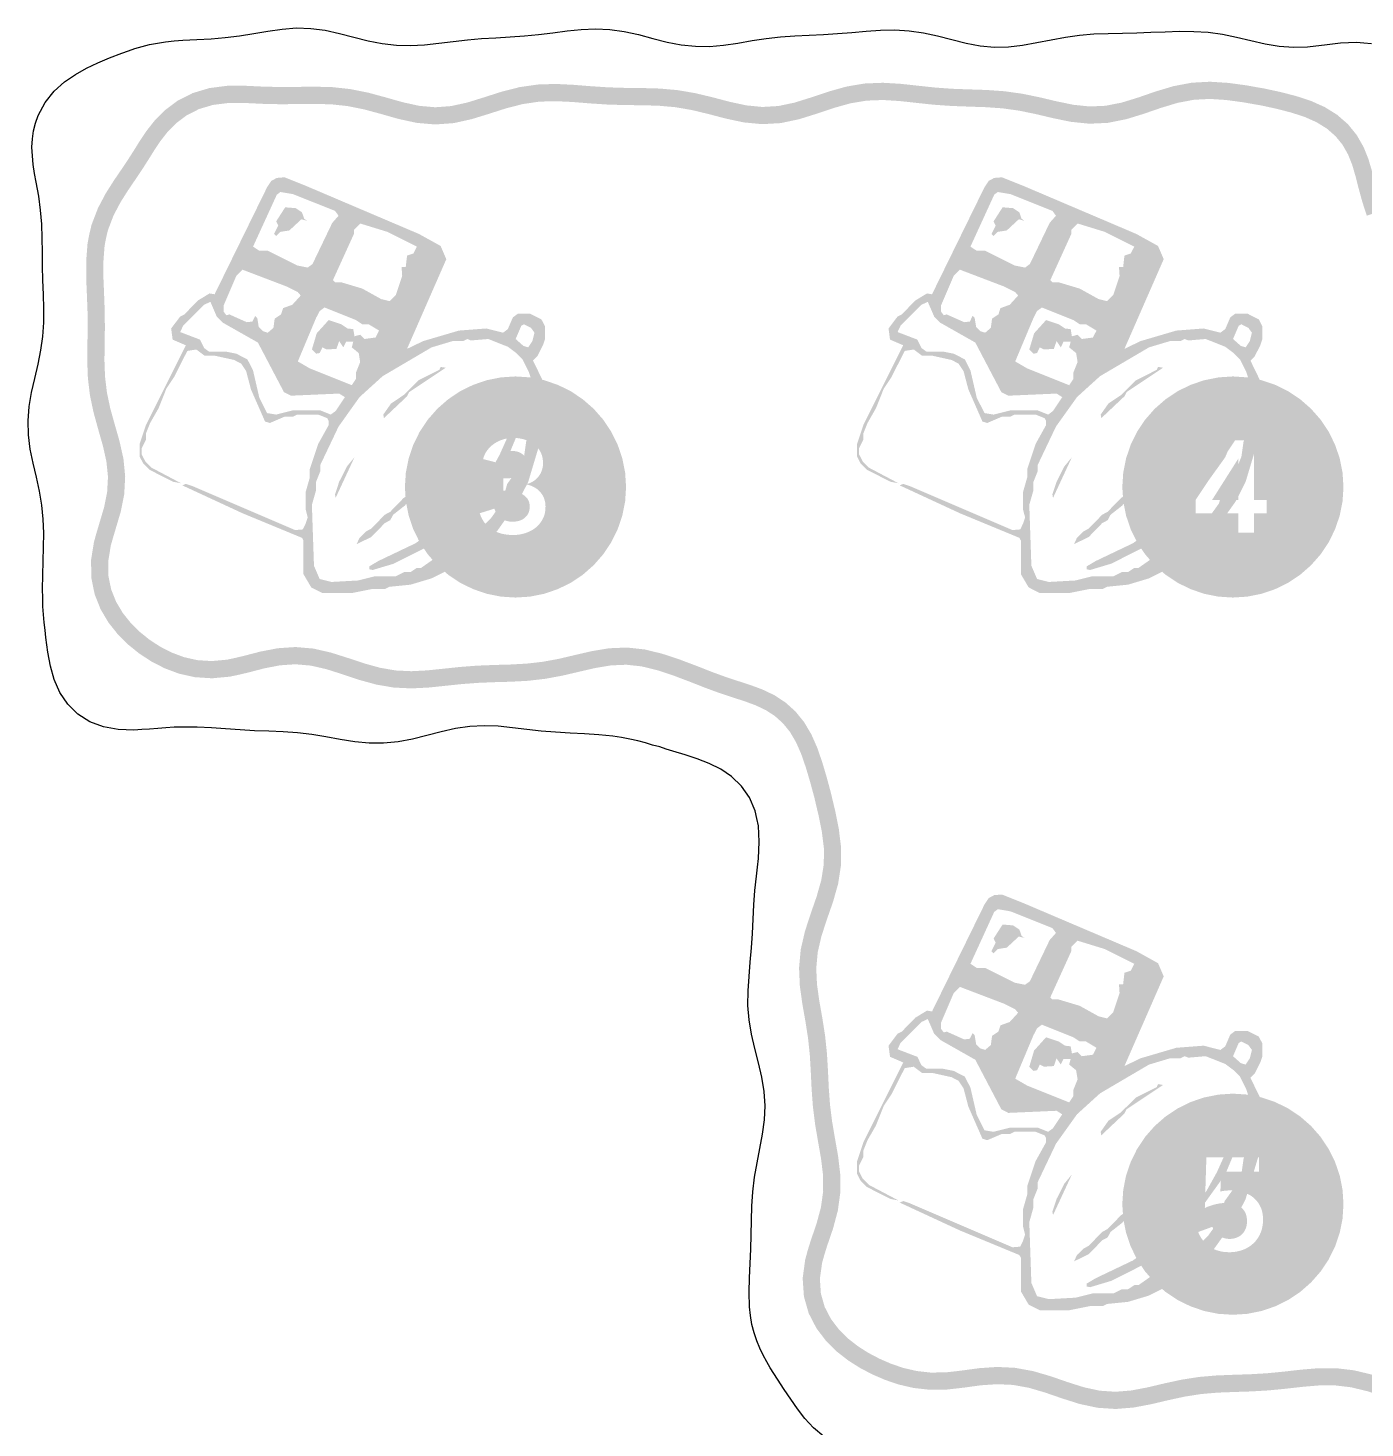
# Model space of a CAD drawing. Header units: millimetres. Extents: x 6 to 441, y 6 to 299.
# Drawn here: x 329.96 to 373.48, y 170.46 to 216.04 of the extents above; entities that cross this region are included whole.
import ezdxf

# ---------------------------------------------------------------- set-up
doc = ezdxf.new("R2010")
doc.units = ezdxf.units.MM
doc.layers.add('CUT', color=1, linetype='Continuous')
doc.layers.add('RASTER', color=7, linetype='Continuous')

msp = doc.modelspace()

# ---------------------------------------------------------------- hatches: boundary and pattern name
at = {"layer": 'RASTER'}
msp.add_hatch(color=7, dxfattribs=at).paths.add_polyline_path([(373.791, 198.644), (373.974, 198.105), (374.155, 197.576), (374.291, 197.063), (374.359, 196.562), (374.354, 196.06), (374.286, 195.547), (374.18, 195.019), (374.128, 194.734), (374.077, 194.434), (374.043, 193.87), (374.085, 193.33), (374.194, 192.827), (374.354, 192.366), (374.551, 191.94), (374.782, 191.542), (375.05, 191.165), (375.361, 190.809), (375.727, 190.481), (376.154, 190.194), (376.645, 189.973), (377.192, 189.843), (377.779, 189.825), (378.374, 189.918), (378.69, 190.008), (378.98, 190.099), (379.509, 190.274), (380.019, 190.399), (380.519, 190.453), (381.02, 190.431), (381.533, 190.346), (382.063, 190.223), (382.608, 190.096), (383.163, 189.994), (383.719, 189.93), (384.27, 189.9), (384.811, 189.885), (385.343, 189.864), (385.873, 189.824), (386.408, 189.767), (386.954, 189.71), (387.514, 189.682), (388.084, 189.71), (388.653, 189.806), (389.213, 189.96), (389.757, 190.142), (390.283, 190.309), (390.791, 190.425), (391.289, 190.468), (391.789, 190.435), (392.303, 190.335), (392.832, 190.199), (393.111, 190.116), (393.391, 190.037), (393.904, 189.878), (394.372, 189.73), (394.797, 189.585), (395.177, 189.429), (395.513, 189.25), (395.804, 189.041), (396.054, 188.798), (396.264, 188.52), (396.442, 188.207), (396.597, 187.859), (396.745, 187.475), (396.901, 187.054), (397.079, 186.593), (397.277, 186.088), (397.374, 185.814), (397.472, 185.54), (397.628, 185.017), (397.729, 184.51), (397.756, 184.014), (397.706, 183.514), (397.59, 183), (397.438, 182.468), (397.287, 181.92), (397.169, 181.361), (397.102, 180.799), (397.081, 180.242), (397.087, 179.696), (397.095, 179.161), (397.09, 178.63), (397.07, 178.096), (397.047, 177.553), (397.046, 176.998), (397.088, 176.446), (397.125, 176.15), (397.175, 175.866), (397.262, 175.331), (397.318, 174.824), (397.314, 174.349), (397.233, 173.911), (397.07, 173.521), (396.83, 173.187), (396.522, 172.918), (396.162, 172.717), (395.764, 172.581), (395.34, 172.5), (394.895, 172.455), (394.43, 172.425), (393.943, 172.392), (393.428, 172.351), (393.159, 172.335), (392.885, 172.314), (392.342, 172.289), (391.799, 172.276), (391.253, 172.279), (390.698, 172.287), (390.132, 172.274), (389.557, 172.217), (388.984, 172.107), (388.421, 171.957), (387.875, 171.801), (387.346, 171.677), (386.833, 171.618), (386.325, 171.64), (385.808, 171.74), (385.274, 171.899), (384.72, 172.079), (384.151, 172.237), (383.571, 172.34), (382.991, 172.376), (382.421, 172.359), (381.864, 172.317), (381.318, 172.276), (380.775, 172.252), (380.228, 172.244), (379.671, 172.235), (379.104, 172.202), (378.532, 172.126), (377.964, 172.005), (377.409, 171.86), (376.871, 171.727), (376.35, 171.642), (375.841, 171.63), (375.329, 171.698), (374.804, 171.838), (374.26, 172.019), (373.697, 172.2), (373.12, 172.338), (372.536, 172.407), (371.957, 172.406), (371.39, 172.359), (370.838, 172.296), (370.294, 172.243), (369.752, 172.211), (369.204, 172.193), (368.646, 172.171), (368.079, 172.123), (367.51, 172.034), (366.949, 171.913), (366.401, 171.783), (365.871, 171.682), (365.356, 171.64), (364.846, 171.674), (364.328, 171.786), (363.793, 171.956), (363.24, 172.147), (362.668, 172.314), (362.084, 172.42), (361.499, 172.448), (360.922, 172.408), (360.367, 172.333), (360.092, 172.3), (359.835, 172.271), (359.335, 172.265), (358.877, 172.317), (358.451, 172.416), (358.053, 172.551), (357.678, 172.714), (357.321, 172.901), (356.98, 173.117), (356.656, 173.369), (356.357, 173.664), (356.096, 174.007), (355.892, 174.399), (355.766, 174.837), (355.734, 175.315), (355.806, 175.836), (355.881, 176.104), (355.967, 176.381), (356.161, 176.948), (356.318, 177.535), (356.4, 178.132), (356.396, 178.729), (356.327, 179.312), (356.227, 179.88), (356.133, 180.433), (356.064, 180.98), (356.024, 181.53), (355.998, 182.088), (355.964, 182.657), (355.904, 183.23), (355.815, 183.801), (355.716, 184.359), (355.64, 184.901), (355.616, 185.429), (355.664, 185.951), (355.787, 186.481), (355.966, 187.028), (356.163, 187.593), (356.328, 188.178), (356.42, 188.776), (356.423, 189.376), (356.35, 189.964), (356.236, 190.54), (356.165, 190.832), (356.097, 191.124), (355.954, 191.654), (355.808, 192.146), (355.648, 192.608), (355.458, 193.04), (355.224, 193.437), (354.941, 193.787), (354.612, 194.083), (354.25, 194.32), (353.866, 194.503), (353.474, 194.649), (353.075, 194.778), (352.662, 194.914), (352.217, 195.077), (351.717, 195.274), (351.441, 195.377), (351.153, 195.487), (350.598, 195.669), (350.031, 195.808), (349.453, 195.87), (348.876, 195.846), (348.311, 195.753), (347.763, 195.626), (347.231, 195.501), (346.708, 195.405), (346.187, 195.346), (345.66, 195.317), (345.123, 195.302), (344.578, 195.28), (344.03, 195.238), (343.487, 195.181), (342.956, 195.126), (342.438, 195.099), (341.93, 195.123), (341.422, 195.21), (340.904, 195.353), (340.37, 195.531), (339.818, 195.706), (339.249, 195.836), (338.669, 195.886), (338.092, 195.847), (337.527, 195.739), (336.984, 195.598), (336.709, 195.533), (336.449, 195.476), (335.94, 195.429), (335.472, 195.459), (335.035, 195.557), (334.631, 195.708), (334.257, 195.901), (333.911, 196.127), (333.592, 196.384), (333.301, 196.673), (333.043, 196.998), (332.826, 197.361), (332.666, 197.764), (332.577, 198.204), (332.572, 198.68), (332.656, 199.197), (332.732, 199.461), (332.815, 199.741), (332.978, 200.29), (333.092, 200.861), (333.123, 201.441), (333.066, 202.018), (332.94, 202.581), (332.785, 203.126), (332.638, 203.655), (332.529, 204.173), (332.467, 204.687), (332.448, 205.207), (332.454, 205.738), (332.462, 206.28), (332.457, 206.826), (332.437, 207.369), (332.415, 207.902), (332.413, 208.424), (332.452, 208.943), (332.501, 209.203), (332.561, 209.458), (332.748, 209.946), (332.976, 210.376), (333.218, 210.758), (333.453, 211.103), (333.67, 211.426), (333.869, 211.737), (334.061, 212.045), (334.265, 212.352), (334.501, 212.655), (334.785, 212.942), (335.126, 213.197), (335.524, 213.4), (335.979, 213.536), (336.488, 213.599), (336.759, 213.601), (337.038, 213.598), (337.601, 213.571), (338.169, 213.558), (338.734, 213.563), (339.289, 213.569), (339.833, 213.555), (340.37, 213.497), (340.908, 213.388), (341.458, 213.239), (342.025, 213.078), (342.612, 212.951), (343.212, 212.899), (343.816, 212.943), (344.407, 213.074), (344.98, 213.251), (345.533, 213.428), (346.071, 213.565), (346.601, 213.642), (347.134, 213.658), (347.679, 213.631), (348.238, 213.586), (348.805, 213.549), (349.373, 213.531), (349.934, 213.525), (350.483, 213.51), (351.024, 213.462), (351.564, 213.37), (352.112, 213.238), (352.676, 213.09), (353.259, 212.966), (353.857, 212.909), (354.46, 212.944), (355.054, 213.069), (355.63, 213.249), (356.186, 213.436), (356.725, 213.587), (357.253, 213.675), (357.782, 213.696), (358.321, 213.663), (358.875, 213.602), (359.441, 213.542), (360.011, 213.502), (360.577, 213.481), (361.133, 213.462), (361.678, 213.424), (362.22, 213.349), (362.768, 213.236), (363.328, 213.103), (363.907, 212.985), (364.501, 212.924), (365.104, 212.951), (365.699, 213.069), (366.278, 213.247), (366.837, 213.44), (367.378, 213.603), (367.906, 213.703), (368.431, 213.731), (368.965, 213.695), (369.515, 213.621), (369.795, 213.571), (370.077, 213.523), (370.599, 213.41), (371.079, 213.286), (371.514, 213.144), (371.901, 212.972), (372.236, 212.765), (372.517, 212.519), (372.746, 212.238), (372.924, 211.924), (373.061, 211.582), (373.169, 211.212), (373.27, 210.815), (373.387, 210.386), (373.535, 209.931), (374.068, 210.104), (373.924, 210.547), (373.812, 210.957), (373.71, 211.36), (373.59, 211.766), (373.429, 212.168), (373.208, 212.555), (372.92, 212.909), (372.568, 213.216), (372.162, 213.468), (371.715, 213.667), (371.236, 213.824), (370.728, 213.955), (370.187, 214.072), (369.891, 214.123), (369.597, 214.176), (369.021, 214.253), (368.434, 214.291), (367.838, 214.259), (367.245, 214.147), (366.665, 213.974), (366.104, 213.78), (365.562, 213.612), (365.036, 213.508), (364.518, 213.485), (363.992, 213.539), (363.449, 213.65), (362.889, 213.783), (362.316, 213.901), (361.737, 213.981), (361.162, 214.022), (360.597, 214.041), (360.041, 214.061), (359.491, 214.101), (358.936, 214.16), (358.369, 214.222), (357.788, 214.257), (357.195, 214.233), (356.603, 214.134), (356.021, 213.971), (355.457, 213.782), (354.912, 213.611), (354.385, 213.5), (353.867, 213.469), (353.345, 213.52), (352.806, 213.635), (352.249, 213.782), (351.677, 213.919), (351.096, 214.018), (350.516, 214.069), (349.945, 214.085), (349.385, 214.091), (348.832, 214.108), (348.278, 214.145), (347.716, 214.19), (347.14, 214.219), (346.552, 214.2), (345.961, 214.115), (345.379, 213.967), (344.811, 213.785), (344.263, 213.615), (343.734, 213.498), (343.216, 213.459), (342.696, 213.505), (342.162, 213.622), (341.608, 213.779), (341.037, 213.934), (340.455, 214.051), (339.871, 214.114), (339.294, 214.13), (338.728, 214.123), (338.173, 214.119), (337.62, 214.131), (337.057, 214.158), (336.76, 214.161), (336.441, 214.158), (335.864, 214.084), (335.317, 213.92), (334.831, 213.674), (334.419, 213.366), (334.082, 213.026), (333.811, 212.681), (333.59, 212.349), (333.395, 212.036), (333.201, 211.733), (332.989, 211.417), (332.749, 211.065), (332.49, 210.656), (332.237, 210.177), (332.029, 209.634), (331.953, 209.319), (331.896, 209.007), (331.853, 208.444), (331.854, 207.889), (331.877, 207.346), (331.897, 206.812), (331.902, 206.281), (331.894, 205.746), (331.888, 205.2), (331.909, 204.643), (331.976, 204.081), (332.094, 203.522), (332.245, 202.974), (332.397, 202.442), (332.512, 201.928), (332.563, 201.428), (332.536, 200.932), (332.434, 200.426), (332.278, 199.901), (332.194, 199.617), (332.107, 199.309), (332.013, 198.724), (332.02, 198.147), (332.129, 197.606), (332.323, 197.115), (332.581, 196.68), (332.884, 196.299), (333.219, 195.966), (333.582, 195.674), (333.975, 195.417), (334.404, 195.196), (334.876, 195.019), (335.393, 194.904), (335.949, 194.868), (336.524, 194.921), (336.832, 194.986), (337.12, 195.054), (337.651, 195.192), (338.164, 195.291), (338.664, 195.325), (339.162, 195.282), (339.67, 195.166), (340.196, 194.999), (340.74, 194.817), (341.3, 194.663), (341.869, 194.566), (342.439, 194.539), (342.999, 194.567), (343.545, 194.624), (344.08, 194.68), (344.61, 194.72), (345.142, 194.742), (345.683, 194.757), (346.234, 194.787), (346.79, 194.851), (347.345, 194.953), (347.89, 195.08), (348.42, 195.203), (348.933, 195.288), (349.434, 195.31), (349.934, 195.256), (350.444, 195.131), (350.969, 194.958), (351.243, 194.853), (351.515, 194.751), (352.017, 194.553), (352.477, 194.385), (352.901, 194.245), (353.29, 194.119), (353.648, 193.987), (353.975, 193.831), (354.271, 193.639), (354.534, 193.402), (354.763, 193.118), (354.959, 192.785), (355.126, 192.404), (355.274, 191.975), (355.415, 191.502), (355.555, 190.984), (355.62, 190.703), (355.687, 190.424), (355.797, 189.874), (355.864, 189.342), (355.862, 188.821), (355.78, 188.298), (355.628, 187.762), (355.435, 187.207), (355.248, 186.632), (355.111, 186.041), (355.056, 185.443), (355.082, 184.85), (355.163, 184.271), (355.262, 183.709), (355.348, 183.158), (355.406, 182.611), (355.438, 182.059), (355.465, 181.496), (355.507, 180.925), (355.578, 180.351), (355.675, 179.784), (355.772, 179.23), (355.837, 178.693), (355.841, 178.169), (355.769, 177.646), (355.625, 177.112), (355.435, 176.557), (355.343, 176.262), (355.255, 175.937), (355.174, 175.335), (355.214, 174.742), (355.371, 174.193), (355.621, 173.709), (355.935, 173.295), (356.286, 172.948), (356.657, 172.659), (357.04, 172.416), (357.436, 172.208), (357.852, 172.028), (358.299, 171.876), (358.784, 171.764), (359.308, 171.705), (359.861, 171.711), (360.156, 171.744), (360.439, 171.777), (360.979, 171.851), (361.505, 171.887), (362.021, 171.863), (362.539, 171.769), (363.069, 171.613), (363.617, 171.424), (364.184, 171.244), (364.768, 171.119), (365.36, 171.079), (365.947, 171.127), (366.518, 171.235), (367.073, 171.366), (367.613, 171.483), (368.146, 171.566), (368.681, 171.612), (369.224, 171.633), (369.778, 171.651), (370.338, 171.684), (370.896, 171.739), (371.446, 171.801), (371.981, 171.846), (372.503, 171.847), (373.021, 171.786), (373.546, 171.66), (374.085, 171.487), (374.643, 171.301), (375.219, 171.149), (375.81, 171.07), (376.402, 171.084), (376.983, 171.178), (377.547, 171.317), (378.093, 171.459), (378.628, 171.573), (379.157, 171.644), (379.692, 171.675), (380.237, 171.684), (380.791, 171.692), (381.351, 171.717), (381.906, 171.758), (382.451, 171.799), (382.982, 171.816), (383.504, 171.783), (384.026, 171.69), (384.559, 171.542), (385.107, 171.364), (385.675, 171.196), (386.259, 171.083), (386.853, 171.058), (387.442, 171.125), (388.015, 171.259), (388.57, 171.417), (389.109, 171.561), (389.638, 171.662), (390.166, 171.714), (390.701, 171.726), (391.248, 171.719), (391.804, 171.715), (392.362, 171.728), (392.917, 171.755), (393.197, 171.776), (393.469, 171.792), (393.984, 171.833), (394.467, 171.866), (394.941, 171.896), (395.421, 171.946), (395.908, 172.04), (396.39, 172.205), (396.845, 172.46), (397.245, 172.81), (397.56, 173.248), (397.771, 173.752), (397.872, 174.296), (397.878, 174.853), (397.817, 175.407), (397.728, 175.958), (397.679, 176.234), (397.646, 176.498), (397.606, 177.018), (397.608, 177.54), (397.63, 178.074), (397.651, 178.617), (397.656, 179.162), (397.647, 179.704), (397.641, 180.235), (397.661, 180.755), (397.722, 181.27), (397.832, 181.787), (397.978, 182.316), (398.133, 182.861), (398.259, 183.424), (398.317, 184.001), (398.285, 184.581), (398.171, 185.152), (398.006, 185.709), (397.902, 186.002), (397.801, 186.286), (397.601, 186.796), (397.425, 187.252), (397.269, 187.673), (397.115, 188.074), (396.942, 188.46), (396.732, 188.828), (396.474, 189.169), (396.164, 189.471), (395.808, 189.727), (395.415, 189.937), (394.994, 190.11), (394.547, 190.263), (394.071, 190.413), (393.551, 190.574), (393.267, 190.654), (392.979, 190.74), (392.426, 190.882), (391.861, 190.99), (391.284, 191.029), (390.704, 190.979), (390.135, 190.85), (389.583, 190.675), (389.049, 190.496), (388.531, 190.353), (388.023, 190.267), (387.515, 190.242), (386.997, 190.269), (386.466, 190.324), (385.923, 190.382), (385.376, 190.423), (384.83, 190.445), (384.293, 190.46), (383.766, 190.489), (383.245, 190.548), (382.722, 190.645), (382.19, 190.769), (381.642, 190.896), (381.077, 190.989), (380.501, 191.013), (379.922, 190.951), (379.355, 190.813), (378.807, 190.632), (378.529, 190.545), (378.263, 190.467), (377.743, 190.384), (377.265, 190.399), (376.825, 190.504), (376.426, 190.685), (376.071, 190.923), (375.76, 191.203), (375.489, 191.513), (375.254, 191.845), (375.049, 192.198), (374.874, 192.575), (374.734, 192.978), (374.64, 193.41), (374.604, 193.874), (374.635, 194.379), (374.68, 194.637), (374.73, 194.912), (374.839, 195.456), (374.913, 196.021), (374.918, 196.597), (374.841, 197.173), (374.691, 197.738), (374.505, 198.286), (374.322, 198.825)])
h = msp.add_hatch(color=7, dxfattribs=at)
h.paths.add_polyline_path([(338.058, 211.159), (338.311, 211.179), (338.994, 210.906), (342.686, 209.334), (343.39, 208.944), (343.575, 208.513), (342.297, 205.594), (342.823, 205.847), (343.985, 206.189), (344.874, 206.257), (345.421, 206.12), (345.578, 206.237), (345.742, 206.619), (345.899, 206.736), (346.31, 206.736), (346.672, 206.551), (346.788, 206.325), (346.788, 205.915), (346.72, 205.71), (346.535, 205.348), (346.398, 205.211), (346.72, 204.548), (346.788, 204.206), (346.788, 203.454), (346.72, 203.317), (346.651, 202.634), (346.241, 201.266), (345.92, 200.631), (345.236, 199.673), (344.484, 198.921), (343.869, 198.511), (343.096, 198.122), (342.413, 197.917), (341.729, 197.848), (341.592, 197.78), (341.182, 197.78), (340.498, 197.643), (339.541, 197.643), (339.179, 197.828), (338.926, 198.258), (338.926, 199.352), (338.878, 199.441), (336.943, 200.241), (334.981, 201.15), (335.098, 201.198), (335.303, 201.13), (338.653, 199.694), (338.906, 199.715), (338.994, 199.899), (339.063, 200.104), (338.994, 200.378), (338.994, 200.925), (339.131, 201.403), (339.131, 201.677), (339.405, 202.497), (339.746, 203.112), (339.746, 203.249), (339.699, 203.338), (339.405, 203.454), (338.721, 203.454), (338.584, 203.386), (338.311, 203.386), (337.832, 203.181), (337.675, 203.228), (337.217, 204.274), (337.06, 204.869), (336.896, 205.115), (336.67, 205.232), (336.055, 205.368), (335.713, 205.368), (335.439, 205.573), (335.145, 205.526), (334.708, 204.664), (334.462, 204.295), (334.209, 203.659), (333.935, 203.181), (333.799, 202.839), (333.799, 202.634), (333.662, 202.36), (333.662, 202.155), (333.778, 201.93), (333.983, 201.724), (334.94, 201.219), (334.687, 201.266), (333.915, 201.656), (333.71, 201.861), (333.594, 202.087), (333.594, 202.497), (333.799, 203.112), (335.098, 205.71), (334.667, 205.895), (334.619, 206.257), (334.913, 206.647), (335.05, 206.715), (335.487, 207.166), (335.87, 207.399), (336.034, 207.371), (337.743, 210.858), (337.88, 211.063)])
h.paths.add_polyline_path([(338.174, 210.701), (338.058, 210.612), (337.285, 208.923), (337.49, 208.787), (337.764, 208.787), (338.721, 208.308), (339.063, 208.24), (339.22, 208.356), (339.863, 209.696), (340.068, 209.928), (339.952, 210.086), (338.584, 210.632)], flags=0)
h.paths.add_polyline_path([(338.331, 210.202), (338.673, 210.174), (338.878, 210.038), (338.947, 209.833), (339.042, 209.764), (338.858, 209.812), (338.468, 209.45), (338.174, 209.402), (338.037, 209.265), (337.969, 209.334), (338.106, 209.607), (338.037, 209.744)], flags=0)
h.paths.add_polyline_path([(340.772, 209.675), (340.567, 209.47), (340.567, 209.334), (339.883, 207.829), (339.952, 207.761), (340.157, 207.761), (340.84, 207.556), (341.456, 207.214), (341.729, 207.146), (341.934, 207.351), (342.139, 207.966), (342.119, 208.26), (342.255, 208.26), (342.297, 208.629), (342.502, 208.698), (342.618, 208.923), (341.661, 209.402)], flags=0)
h.paths.add_polyline_path([(336.943, 208.171), (336.738, 207.966), (336.328, 207.009), (336.328, 206.804), (336.417, 206.688), (336.513, 206.715), (337.08, 206.462), (337.265, 206.483), (337.354, 206.667), (337.422, 206.599), (337.47, 206.305), (337.607, 206.168), (337.764, 206.12), (337.948, 206.278), (337.989, 206.578), (338.195, 206.715), (338.263, 206.92), (338.564, 207.03), (338.837, 207.33), (338.742, 207.44), (338.379, 207.624)], flags=0)
h.paths.add_polyline_path([(335.897, 207.125), (335.692, 207.03), (335.009, 206.346), (334.913, 206.141), (335.556, 205.895), (335.692, 205.621), (335.85, 205.505), (336.397, 205.505), (336.738, 205.437), (337.101, 205.252), (337.285, 204.89), (337.49, 204.001), (337.743, 203.502), (338.037, 203.454), (338.584, 203.591), (339.473, 203.591), (339.815, 203.454), (339.972, 203.57), (340.273, 204.022), (340.088, 204.138), (338.516, 204.069), (338.29, 204.186), (337.443, 205.799), (336.308, 206.442), (336.103, 206.647)], flags=0)
h.paths.add_polyline_path([(339.61, 206.941), (339.453, 206.825), (339.336, 206.599), (338.742, 205.184), (339.131, 204.958), (340.498, 204.411), (340.635, 204.616), (340.635, 204.821), (340.772, 205.163), (340.724, 205.457), (340.498, 205.642), (340.546, 205.826), (340.314, 205.826), (340.225, 205.642), (340.088, 205.847), (339.999, 205.594), (339.678, 205.573), (339.541, 205.642), (339.453, 205.457), (339.336, 205.437), (339.2, 205.573), (339.357, 206.1), (339.746, 206.531), (340.157, 206.394), (340.362, 206.257), (340.546, 206.237), (340.587, 206.004), (340.772, 206.052), (340.909, 205.915), (341.271, 205.963), (341.387, 206.189), (341.045, 206.394), (340.84, 206.394), (340.635, 206.531)], flags=0)
h.paths.add_polyline_path([(346.104, 206.394), (346.016, 206.346), (345.831, 205.915), (346.084, 205.69), (346.241, 205.642), (346.378, 205.847), (346.446, 206.12), (346.33, 206.278)], flags=0)
h.paths.add_polyline_path([(344.259, 205.915), (344.122, 205.847), (343.78, 205.847), (343.096, 205.642), (341.503, 204.705), (340.751, 204.022), (340.068, 203.064), (339.473, 201.813), (339.473, 201.608), (339.336, 201.266), (339.336, 200.993), (339.2, 200.514), (339.268, 198.532), (339.453, 198.101), (339.835, 198.005), (340.704, 198.053), (341.251, 198.19), (341.934, 198.19), (342.208, 198.327), (342.413, 198.327), (342.618, 198.463), (342.755, 198.463), (343.117, 198.716), (343.185, 198.853), (343.39, 198.921), (343.486, 199.099), (343.937, 199.332), (344.306, 199.646), (344.443, 199.673), (344.327, 199.489), (344.416, 199.468), (345.031, 200.084), (345.373, 200.562), (345.558, 201.198), (345.988, 201.793), (346.104, 202.087), (346.173, 202.565), (346.446, 203.454), (346.446, 204.274), (346.262, 204.842), (346.057, 205.252), (345.852, 205.457), (345.578, 205.662), (344.942, 205.915), (344.375, 205.867)], flags=0)
h.paths.add_polyline_path([(343.39, 205.006), (343.554, 204.979), (342.365, 204.186), (342.297, 204.049), (341.544, 203.338), (341.524, 203.454), (341.777, 203.816), (342.187, 204.09), (342.666, 204.568), (343.349, 204.91)], flags=0)
h.paths.add_polyline_path([(344.621, 203.502), (344.669, 203.454), (344.484, 203.16), (344.279, 202.996), (344.306, 203.133)], flags=0)
h.paths.add_polyline_path([(345.92, 203.502), (346.036, 203.454), (345.899, 203.112), (345.899, 202.839), (345.578, 202.066), (344.922, 201.15), (344.553, 200.808), (344.58, 201.013), (344.963, 201.519), (345.305, 202.135)], flags=0)
h.paths.add_polyline_path([(340.587, 202.066), (339.972, 200.74), (339.952, 200.856), (340.088, 201.266), (340.341, 201.765)], flags=0)
h.paths.add_polyline_path([(342.433, 200.904), (342.481, 200.856), (342.433, 200.767), (342.228, 200.494), (341.845, 200.193), (341.75, 200.015), (341.572, 199.92), (341.134, 199.468), (340.656, 199.236), (340.751, 199.441), (340.957, 199.646), (341.134, 199.742), (341.572, 200.193), (341.75, 200.289), (342.187, 200.74)], flags=0)
h.paths.add_polyline_path([(344.006, 200.289), (344.053, 200.241), (344.006, 200.152), (343.801, 199.879), (343.049, 199.195), (341.866, 198.6), (341.182, 198.395), (341.066, 198.416), (341.066, 198.511), (341.367, 198.689), (342.57, 199.263)], flags=0)
h = msp.add_hatch(color=7, dxfattribs=at)
h.paths.add_polyline_path([(361.408, 211.159), (361.661, 211.179), (362.344, 210.906), (366.036, 209.334), (366.74, 208.944), (366.925, 208.513), (365.647, 205.594), (366.173, 205.847), (367.335, 206.189), (368.224, 206.257), (368.771, 206.12), (368.928, 206.237), (369.092, 206.619), (369.249, 206.736), (369.66, 206.736), (370.022, 206.551), (370.138, 206.325), (370.138, 205.915), (370.07, 205.71), (369.885, 205.348), (369.748, 205.211), (370.07, 204.548), (370.138, 204.206), (370.138, 203.454), (370.07, 203.317), (370.001, 202.634), (369.591, 201.266), (369.27, 200.631), (368.586, 199.673), (367.834, 198.921), (367.219, 198.511), (366.446, 198.122), (365.763, 197.917), (365.079, 197.848), (364.942, 197.78), (364.532, 197.78), (363.848, 197.643), (362.891, 197.643), (362.529, 197.828), (362.276, 198.258), (362.276, 199.352), (362.228, 199.441), (360.293, 200.241), (358.331, 201.15), (358.448, 201.198), (358.653, 201.13), (362.003, 199.694), (362.256, 199.715), (362.344, 199.899), (362.413, 200.104), (362.344, 200.378), (362.344, 200.925), (362.481, 201.403), (362.481, 201.677), (362.755, 202.497), (363.096, 203.112), (363.096, 203.249), (363.049, 203.338), (362.755, 203.454), (362.071, 203.454), (361.934, 203.386), (361.661, 203.386), (361.182, 203.181), (361.025, 203.228), (360.567, 204.274), (360.41, 204.869), (360.246, 205.115), (360.02, 205.232), (359.405, 205.368), (359.063, 205.368), (358.789, 205.573), (358.495, 205.526), (358.058, 204.664), (357.812, 204.295), (357.559, 203.659), (357.285, 203.181), (357.149, 202.839), (357.149, 202.634), (357.012, 202.36), (357.012, 202.155), (357.128, 201.93), (357.333, 201.724), (358.29, 201.219), (358.037, 201.266), (357.265, 201.656), (357.06, 201.861), (356.944, 202.087), (356.944, 202.497), (357.149, 203.112), (358.448, 205.71), (358.017, 205.895), (357.969, 206.257), (358.263, 206.647), (358.4, 206.715), (358.837, 207.166), (359.22, 207.399), (359.384, 207.371), (361.093, 210.858), (361.23, 211.063)])
h.paths.add_polyline_path([(361.524, 210.701), (361.408, 210.612), (360.635, 208.923), (360.84, 208.787), (361.114, 208.787), (362.071, 208.308), (362.413, 208.24), (362.57, 208.356), (363.213, 209.696), (363.418, 209.928), (363.302, 210.086), (361.934, 210.632)], flags=0)
h.paths.add_polyline_path([(361.681, 210.202), (362.023, 210.174), (362.228, 210.038), (362.297, 209.833), (362.392, 209.764), (362.208, 209.812), (361.818, 209.45), (361.524, 209.402), (361.387, 209.265), (361.319, 209.334), (361.456, 209.607), (361.387, 209.744)], flags=0)
h.paths.add_polyline_path([(364.122, 209.675), (363.917, 209.47), (363.917, 209.334), (363.233, 207.829), (363.302, 207.761), (363.507, 207.761), (364.19, 207.556), (364.806, 207.214), (365.079, 207.146), (365.284, 207.351), (365.489, 207.966), (365.469, 208.26), (365.605, 208.26), (365.647, 208.629), (365.852, 208.698), (365.968, 208.923), (365.011, 209.402)], flags=0)
h.paths.add_polyline_path([(360.293, 208.171), (360.088, 207.966), (359.678, 207.009), (359.678, 206.804), (359.767, 206.688), (359.863, 206.715), (360.43, 206.462), (360.615, 206.483), (360.704, 206.667), (360.772, 206.599), (360.82, 206.305), (360.957, 206.168), (361.114, 206.12), (361.298, 206.278), (361.339, 206.578), (361.545, 206.715), (361.613, 206.92), (361.914, 207.03), (362.187, 207.33), (362.092, 207.44), (361.729, 207.624)], flags=0)
h.paths.add_polyline_path([(359.247, 207.125), (359.042, 207.03), (358.359, 206.346), (358.263, 206.141), (358.906, 205.895), (359.042, 205.621), (359.2, 205.505), (359.747, 205.505), (360.088, 205.437), (360.451, 205.252), (360.635, 204.89), (360.84, 204.001), (361.093, 203.502), (361.387, 203.454), (361.934, 203.591), (362.823, 203.591), (363.165, 203.454), (363.322, 203.57), (363.623, 204.022), (363.438, 204.138), (361.866, 204.069), (361.64, 204.186), (360.793, 205.799), (359.658, 206.442), (359.453, 206.647)], flags=0)
h.paths.add_polyline_path([(362.96, 206.941), (362.803, 206.825), (362.686, 206.599), (362.092, 205.184), (362.481, 204.958), (363.848, 204.411), (363.985, 204.616), (363.985, 204.821), (364.122, 205.163), (364.074, 205.457), (363.848, 205.642), (363.896, 205.826), (363.664, 205.826), (363.575, 205.642), (363.438, 205.847), (363.349, 205.594), (363.028, 205.573), (362.891, 205.642), (362.803, 205.457), (362.686, 205.437), (362.55, 205.573), (362.707, 206.1), (363.096, 206.531), (363.507, 206.394), (363.712, 206.257), (363.896, 206.237), (363.937, 206.004), (364.122, 206.052), (364.259, 205.915), (364.621, 205.963), (364.737, 206.189), (364.395, 206.394), (364.19, 206.394), (363.985, 206.531)], flags=0)
h.paths.add_polyline_path([(369.454, 206.394), (369.366, 206.346), (369.181, 205.915), (369.434, 205.69), (369.591, 205.642), (369.728, 205.847), (369.796, 206.12), (369.68, 206.278)], flags=0)
h.paths.add_polyline_path([(367.609, 205.915), (367.472, 205.847), (367.13, 205.847), (366.446, 205.642), (364.853, 204.705), (364.101, 204.022), (363.418, 203.064), (362.823, 201.813), (362.823, 201.608), (362.686, 201.266), (362.686, 200.993), (362.55, 200.514), (362.618, 198.532), (362.803, 198.101), (363.185, 198.005), (364.054, 198.053), (364.601, 198.19), (365.284, 198.19), (365.558, 198.327), (365.763, 198.327), (365.968, 198.463), (366.105, 198.463), (366.467, 198.716), (366.535, 198.853), (366.74, 198.921), (366.836, 199.099), (367.287, 199.332), (367.656, 199.646), (367.793, 199.673), (367.677, 199.489), (367.766, 199.468), (368.381, 200.084), (368.723, 200.562), (368.908, 201.198), (369.338, 201.793), (369.454, 202.087), (369.523, 202.565), (369.796, 203.454), (369.796, 204.274), (369.612, 204.842), (369.407, 205.252), (369.202, 205.457), (368.928, 205.662), (368.292, 205.915), (367.725, 205.867)], flags=0)
h.paths.add_polyline_path([(366.74, 205.006), (366.904, 204.979), (365.715, 204.186), (365.647, 204.049), (364.894, 203.338), (364.874, 203.454), (365.127, 203.816), (365.537, 204.09), (366.016, 204.568), (366.699, 204.91)], flags=0)
h.paths.add_polyline_path([(367.971, 203.502), (368.019, 203.454), (367.834, 203.16), (367.629, 202.996), (367.656, 203.133)], flags=0)
h.paths.add_polyline_path([(369.27, 203.502), (369.386, 203.454), (369.249, 203.112), (369.249, 202.839), (368.928, 202.066), (368.272, 201.15), (367.903, 200.808), (367.93, 201.013), (368.313, 201.519), (368.655, 202.135)], flags=0)
h.paths.add_polyline_path([(363.937, 202.066), (363.322, 200.74), (363.302, 200.856), (363.438, 201.266), (363.691, 201.765)], flags=0)
h.paths.add_polyline_path([(365.783, 200.904), (365.831, 200.856), (365.783, 200.767), (365.578, 200.494), (365.195, 200.193), (365.1, 200.015), (364.922, 199.92), (364.484, 199.468), (364.006, 199.236), (364.101, 199.441), (364.307, 199.646), (364.484, 199.742), (364.922, 200.193), (365.1, 200.289), (365.537, 200.74)], flags=0)
h.paths.add_polyline_path([(367.356, 200.289), (367.403, 200.241), (367.356, 200.152), (367.151, 199.879), (366.399, 199.195), (365.216, 198.6), (364.532, 198.395), (364.416, 198.416), (364.416, 198.511), (364.717, 198.689), (365.92, 199.263)], flags=0)
h = msp.add_hatch(color=7, dxfattribs=at)
h.paths.add_polyline_path([(349.426, 201.096), (349.396, 200.626), (349.304, 200.165), (349.152, 199.719), (348.944, 199.296), (348.683, 198.905), (348.372, 198.551), (348.018, 198.24), (347.627, 197.979), (347.204, 197.771), (346.758, 197.619), (346.297, 197.527), (345.827, 197.497), (345.357, 197.527), (344.895, 197.619), (344.449, 197.771), (344.027, 197.979), (343.635, 198.24), (343.281, 198.551), (342.971, 198.905), (342.709, 199.296), (342.501, 199.719), (342.35, 200.165), (342.258, 200.626), (342.227, 201.096), (342.258, 201.566), (342.35, 202.028), (342.501, 202.474), (342.709, 202.896), (342.971, 203.288), (343.281, 203.642), (343.635, 203.952), (344.027, 204.214), (344.449, 204.422), (344.895, 204.573), (345.357, 204.665), (345.827, 204.696), (346.297, 204.665), (346.758, 204.573), (347.204, 204.422), (347.627, 204.214), (348.018, 203.952), (348.372, 203.642), (348.683, 203.288), (348.944, 202.896), (349.152, 202.474), (349.304, 202.028), (349.396, 201.566)])
h.paths.add_polyline_path([(345.432, 201.381), (345.432, 200.973), (345.559, 200.973), (345.589, 200.973), (345.619, 200.971), (345.65, 200.969), (345.681, 200.967), (345.712, 200.963), (345.743, 200.959), (345.775, 200.954), (345.808, 200.948), (345.84, 200.941), (345.871, 200.933), (345.901, 200.924), (345.931, 200.914), (345.96, 200.903), (345.989, 200.891), (346.016, 200.879), (346.043, 200.865), (346.069, 200.85), (346.094, 200.833), (346.118, 200.816), (346.141, 200.797), (346.162, 200.776), (346.182, 200.755), (346.202, 200.732), (346.22, 200.708), (346.236, 200.682), (346.25, 200.655), (346.262, 200.626), (346.272, 200.597), (346.28, 200.565), (346.285, 200.533), (346.289, 200.499), (346.29, 200.463), (346.289, 200.43), (346.287, 200.398), (346.283, 200.367), (346.277, 200.338), (346.271, 200.31), (346.262, 200.283), (346.252, 200.258), (346.241, 200.234), (346.228, 200.211), (346.215, 200.189), (346.2, 200.169), (346.185, 200.149), (346.168, 200.13), (346.151, 200.113), (346.133, 200.096), (346.113, 200.081), (346.093, 200.067), (346.073, 200.053), (346.052, 200.041), (346.03, 200.03), (346.007, 200.019), (345.984, 200.01), (345.96, 200.001), (345.935, 199.994), (345.91, 199.987), (345.885, 199.982), (345.86, 199.977), (345.836, 199.973), (345.811, 199.97), (345.786, 199.968), (345.762, 199.967), (345.738, 199.966), (345.678, 199.968), (345.622, 199.974), (345.569, 199.984), (345.518, 199.997), (345.471, 200.014), (345.426, 200.036), (345.384, 200.061), (345.345, 200.09), (345.308, 200.121), (345.275, 200.155), (345.245, 200.19), (345.218, 200.227), (345.193, 200.265), (345.172, 200.305), (345.154, 200.347), (345.139, 200.391), (344.663, 200.242), (344.679, 200.197), (344.696, 200.152), (344.714, 200.109), (344.735, 200.068), (344.756, 200.029), (344.78, 199.991), (344.804, 199.954), (344.831, 199.92), (344.858, 199.886), (344.887, 199.855), (344.917, 199.825), (344.947, 199.796), (344.979, 199.77), (345.012, 199.744), (345.046, 199.721), (345.081, 199.699), (345.117, 199.678), (345.154, 199.659), (345.192, 199.641), (345.23, 199.625), (345.27, 199.61), (345.31, 199.596), (345.351, 199.584), (345.393, 199.573), (345.436, 199.564), (345.48, 199.556), (345.524, 199.549), (345.569, 199.543), (345.614, 199.539), (345.66, 199.536), (345.707, 199.534), (345.755, 199.533), (345.802, 199.534), (345.85, 199.537), (345.897, 199.541), (345.945, 199.547), (345.992, 199.556), (346.039, 199.565), (346.086, 199.577), (346.133, 199.59), (346.179, 199.606), (346.224, 199.623), (346.268, 199.642), (346.31, 199.662), (346.352, 199.685), (346.393, 199.709), (346.432, 199.735), (346.47, 199.762), (346.507, 199.792), (346.542, 199.824), (346.575, 199.857), (346.606, 199.892), (346.635, 199.929), (346.663, 199.968), (346.689, 200.009), (346.712, 200.051), (346.734, 200.096), (346.752, 200.142), (346.768, 200.19), (346.781, 200.24), (346.791, 200.292), (346.798, 200.346), (346.802, 200.402), (346.804, 200.459), (346.801, 200.528), (346.793, 200.594), (346.779, 200.657), (346.761, 200.718), (346.736, 200.775), (346.707, 200.831), (346.672, 200.883), (346.632, 200.933), (346.587, 200.979), (346.539, 201.021), (346.488, 201.058), (346.434, 201.091), (346.376, 201.12), (346.315, 201.145), (346.251, 201.165), (346.184, 201.181), (346.184, 201.19), (346.244, 201.207), (346.3, 201.227), (346.354, 201.252), (346.405, 201.282), (346.452, 201.315), (346.497, 201.352), (346.538, 201.393), (346.576, 201.438), (346.611, 201.486), (346.641, 201.536), (346.666, 201.587), (346.686, 201.64), (346.702, 201.695), (346.714, 201.752), (346.721, 201.81), (346.723, 201.869), (346.722, 201.919), (346.718, 201.968), (346.712, 202.015), (346.704, 202.06), (346.693, 202.104), (346.68, 202.146), (346.664, 202.187), (346.646, 202.226), (346.626, 202.264), (346.605, 202.299), (346.581, 202.334), (346.556, 202.367), (346.529, 202.398), (346.5, 202.428), (346.469, 202.456), (346.436, 202.483), (346.402, 202.508), (346.367, 202.532), (346.33, 202.554), (346.292, 202.574), (346.252, 202.593), (346.212, 202.61), (346.17, 202.626), (346.126, 202.64), (346.082, 202.653), (346.037, 202.663), (345.991, 202.673), (345.945, 202.68), (345.898, 202.686), (345.851, 202.69), (345.803, 202.692), (345.755, 202.693), (345.71, 202.692), (345.666, 202.69), (345.623, 202.686), (345.58, 202.681), (345.538, 202.673), (345.496, 202.665), (345.455, 202.654), (345.415, 202.642), (345.375, 202.629), (345.336, 202.614), (345.298, 202.598), (345.261, 202.581), (345.225, 202.563), (345.191, 202.543), (345.157, 202.522), (345.124, 202.5), (345.092, 202.477), (345.061, 202.452), (345.032, 202.427), (345.004, 202.4), (344.977, 202.373), (344.951, 202.344), (344.926, 202.314), (344.903, 202.283), (344.881, 202.252), (344.861, 202.219), (344.842, 202.186), (344.825, 202.151), (344.809, 202.116), (344.796, 202.08), (344.784, 202.043), (344.773, 202.005), (345.253, 201.882), (345.266, 201.924), (345.281, 201.965), (345.299, 202.003), (345.319, 202.039), (345.342, 202.073), (345.366, 202.105), (345.394, 202.135), (345.423, 202.162), (345.455, 202.187), (345.489, 202.209), (345.525, 202.227), (345.562, 202.242), (345.602, 202.254), (345.644, 202.262), (345.688, 202.267), (345.733, 202.269), (345.757, 202.268), (345.78, 202.267), (345.802, 202.264), (345.825, 202.261), (345.848, 202.257), (345.87, 202.252), (345.892, 202.246), (345.914, 202.239), (345.935, 202.231), (345.956, 202.222), (345.976, 202.213), (345.996, 202.203), (346.014, 202.192), (346.032, 202.18), (346.05, 202.167), (346.067, 202.154), (346.083, 202.14), (346.098, 202.125), (346.112, 202.109), (346.126, 202.092), (346.138, 202.075), (346.15, 202.057), (346.161, 202.038), (346.171, 202.018), (346.18, 201.997), (346.187, 201.976), (346.194, 201.954), (346.199, 201.932), (346.204, 201.909), (346.207, 201.885), (346.208, 201.86), (346.209, 201.835), (346.208, 201.801), (346.205, 201.769), (346.201, 201.738), (346.195, 201.708), (346.187, 201.681), (346.177, 201.655), (346.165, 201.631), (346.152, 201.608), (346.137, 201.587), (346.121, 201.567), (346.104, 201.548), (346.085, 201.53), (346.066, 201.513), (346.045, 201.498), (346.024, 201.483), (346.001, 201.47), (345.977, 201.458), (345.953, 201.446), (345.928, 201.436), (345.903, 201.427), (345.877, 201.419), (345.85, 201.411), (345.823, 201.405), (345.795, 201.4), (345.767, 201.395), (345.738, 201.392), (345.71, 201.388), (345.682, 201.386), (345.653, 201.383), (345.625, 201.382), (345.596, 201.381), (345.568, 201.381), (345.432, 201.381)], flags=0)
h = msp.add_hatch(color=7, dxfattribs=at)
h.paths.add_polyline_path([(372.776, 201.096), (372.746, 200.626), (372.654, 200.165), (372.502, 199.719), (372.294, 199.296), (372.033, 198.905), (371.722, 198.551), (371.368, 198.24), (370.977, 197.979), (370.554, 197.771), (370.108, 197.619), (369.647, 197.527), (369.177, 197.497), (368.707, 197.527), (368.245, 197.619), (367.799, 197.771), (367.377, 197.979), (366.985, 198.24), (366.631, 198.551), (366.321, 198.905), (366.059, 199.296), (365.851, 199.719), (365.7, 200.165), (365.608, 200.626), (365.577, 201.096), (365.608, 201.566), (365.7, 202.028), (365.851, 202.474), (366.059, 202.896), (366.321, 203.288), (366.631, 203.642), (366.985, 203.952), (367.377, 204.214), (367.799, 204.422), (368.245, 204.573), (368.707, 204.665), (369.177, 204.696), (369.647, 204.665), (370.108, 204.573), (370.554, 204.422), (370.977, 204.214), (371.368, 203.952), (371.722, 203.642), (372.033, 203.288), (372.294, 202.896), (372.502, 202.474), (372.654, 202.028), (372.746, 201.566)])
h.paths.add_polyline_path([(369.359, 200.234), (369.359, 199.61), (369.861, 199.61), (369.861, 200.234), (370.281, 200.234), (370.281, 200.671), (369.861, 200.671), (369.861, 202.617), (369.249, 202.617), (367.97, 200.684), (367.97, 200.234), (369.359, 200.234)], flags=0)
h.paths.add_polyline_path([(369.359, 202.018), (369.359, 200.671), (368.497, 200.671), (369.351, 202.018), (369.359, 202.018)], flags=0)
h = msp.add_hatch(color=7, dxfattribs=at)
h.paths.add_polyline_path([(361.408, 187.809), (361.661, 187.829), (362.344, 187.556), (366.036, 185.984), (366.74, 185.594), (366.925, 185.163), (365.647, 182.244), (366.173, 182.497), (367.335, 182.839), (368.224, 182.907), (368.771, 182.77), (368.928, 182.887), (369.092, 183.269), (369.249, 183.386), (369.66, 183.386), (370.022, 183.201), (370.138, 182.975), (370.138, 182.565), (370.07, 182.36), (369.885, 181.998), (369.748, 181.861), (370.07, 181.198), (370.138, 180.856), (370.138, 180.104), (370.07, 179.967), (370.001, 179.284), (369.591, 177.916), (369.27, 177.281), (368.586, 176.323), (367.834, 175.571), (367.219, 175.161), (366.446, 174.772), (365.763, 174.567), (365.079, 174.498), (364.942, 174.43), (364.532, 174.43), (363.848, 174.293), (362.891, 174.293), (362.529, 174.478), (362.276, 174.908), (362.276, 176.002), (362.228, 176.091), (360.293, 176.891), (358.331, 177.8), (358.448, 177.848), (358.653, 177.78), (362.003, 176.344), (362.256, 176.365), (362.344, 176.549), (362.413, 176.754), (362.344, 177.028), (362.344, 177.575), (362.481, 178.053), (362.481, 178.327), (362.755, 179.147), (363.096, 179.762), (363.096, 179.899), (363.049, 179.988), (362.755, 180.104), (362.071, 180.104), (361.934, 180.036), (361.661, 180.036), (361.182, 179.831), (361.025, 179.878), (360.567, 180.924), (360.41, 181.519), (360.246, 181.765), (360.02, 181.882), (359.405, 182.018), (359.063, 182.018), (358.789, 182.223), (358.495, 182.176), (358.058, 181.314), (357.812, 180.945), (357.559, 180.309), (357.285, 179.831), (357.149, 179.489), (357.149, 179.284), (357.012, 179.01), (357.012, 178.805), (357.128, 178.58), (357.333, 178.374), (358.29, 177.869), (358.037, 177.916), (357.265, 178.306), (357.06, 178.511), (356.944, 178.737), (356.944, 179.147), (357.149, 179.762), (358.448, 182.36), (358.017, 182.545), (357.969, 182.907), (358.263, 183.297), (358.4, 183.365), (358.837, 183.816), (359.22, 184.049), (359.384, 184.021), (361.093, 187.508), (361.23, 187.713)])
h.paths.add_polyline_path([(361.524, 187.351), (361.408, 187.262), (360.635, 185.573), (360.84, 185.437), (361.114, 185.437), (362.071, 184.958), (362.413, 184.89), (362.57, 185.006), (363.213, 186.346), (363.418, 186.578), (363.302, 186.736), (361.934, 187.282)], flags=0)
h.paths.add_polyline_path([(361.681, 186.852), (362.023, 186.824), (362.228, 186.688), (362.297, 186.483), (362.392, 186.414), (362.208, 186.462), (361.818, 186.1), (361.524, 186.052), (361.387, 185.915), (361.319, 185.984), (361.456, 186.257), (361.387, 186.394)], flags=0)
h.paths.add_polyline_path([(364.122, 186.325), (363.917, 186.12), (363.917, 185.984), (363.233, 184.479), (363.302, 184.411), (363.507, 184.411), (364.19, 184.206), (364.806, 183.864), (365.079, 183.796), (365.284, 184.001), (365.489, 184.616), (365.469, 184.91), (365.605, 184.91), (365.647, 185.279), (365.852, 185.348), (365.968, 185.573), (365.011, 186.052)], flags=0)
h.paths.add_polyline_path([(360.293, 184.821), (360.088, 184.616), (359.678, 183.659), (359.678, 183.454), (359.767, 183.338), (359.863, 183.365), (360.43, 183.112), (360.615, 183.133), (360.704, 183.317), (360.772, 183.249), (360.82, 182.955), (360.957, 182.818), (361.114, 182.77), (361.298, 182.928), (361.339, 183.228), (361.545, 183.365), (361.613, 183.57), (361.914, 183.68), (362.187, 183.98), (362.092, 184.09), (361.729, 184.274)], flags=0)
h.paths.add_polyline_path([(359.247, 183.775), (359.042, 183.68), (358.359, 182.996), (358.263, 182.791), (358.906, 182.545), (359.042, 182.271), (359.2, 182.155), (359.747, 182.155), (360.088, 182.087), (360.451, 181.902), (360.635, 181.54), (360.84, 180.651), (361.093, 180.152), (361.387, 180.104), (361.934, 180.241), (362.823, 180.241), (363.165, 180.104), (363.322, 180.22), (363.623, 180.672), (363.438, 180.788), (361.866, 180.719), (361.64, 180.836), (360.793, 182.449), (359.658, 183.092), (359.453, 183.297)], flags=0)
h.paths.add_polyline_path([(362.96, 183.591), (362.803, 183.475), (362.686, 183.249), (362.092, 181.834), (362.481, 181.608), (363.848, 181.061), (363.985, 181.266), (363.985, 181.471), (364.122, 181.813), (364.074, 182.107), (363.848, 182.292), (363.896, 182.476), (363.664, 182.476), (363.575, 182.292), (363.438, 182.497), (363.349, 182.244), (363.028, 182.223), (362.891, 182.292), (362.803, 182.107), (362.686, 182.087), (362.55, 182.223), (362.707, 182.75), (363.096, 183.181), (363.507, 183.044), (363.712, 182.907), (363.896, 182.887), (363.937, 182.654), (364.122, 182.702), (364.259, 182.565), (364.621, 182.613), (364.737, 182.839), (364.395, 183.044), (364.19, 183.044), (363.985, 183.181)], flags=0)
h.paths.add_polyline_path([(369.454, 183.044), (369.366, 182.996), (369.181, 182.565), (369.434, 182.34), (369.591, 182.292), (369.728, 182.497), (369.796, 182.77), (369.68, 182.928)], flags=0)
h.paths.add_polyline_path([(367.609, 182.565), (367.472, 182.497), (367.13, 182.497), (366.446, 182.292), (364.853, 181.355), (364.101, 180.672), (363.418, 179.714), (362.823, 178.463), (362.823, 178.258), (362.686, 177.916), (362.686, 177.643), (362.55, 177.164), (362.618, 175.182), (362.803, 174.751), (363.185, 174.655), (364.054, 174.703), (364.601, 174.84), (365.284, 174.84), (365.558, 174.977), (365.763, 174.977), (365.968, 175.113), (366.105, 175.113), (366.467, 175.366), (366.535, 175.503), (366.74, 175.571), (366.836, 175.749), (367.287, 175.982), (367.656, 176.296), (367.793, 176.323), (367.677, 176.139), (367.766, 176.118), (368.381, 176.734), (368.723, 177.212), (368.908, 177.848), (369.338, 178.443), (369.454, 178.737), (369.523, 179.215), (369.796, 180.104), (369.796, 180.924), (369.612, 181.492), (369.407, 181.902), (369.202, 182.107), (368.928, 182.312), (368.292, 182.565), (367.725, 182.517)], flags=0)
h.paths.add_polyline_path([(366.74, 181.656), (366.904, 181.629), (365.715, 180.836), (365.647, 180.699), (364.894, 179.988), (364.874, 180.104), (365.127, 180.466), (365.537, 180.74), (366.016, 181.218), (366.699, 181.56)], flags=0)
h.paths.add_polyline_path([(367.971, 180.152), (368.019, 180.104), (367.834, 179.81), (367.629, 179.646), (367.656, 179.783)], flags=0)
h.paths.add_polyline_path([(369.27, 180.152), (369.386, 180.104), (369.249, 179.762), (369.249, 179.489), (368.928, 178.716), (368.272, 177.8), (367.903, 177.458), (367.93, 177.663), (368.313, 178.169), (368.655, 178.785)], flags=0)
h.paths.add_polyline_path([(363.937, 178.716), (363.322, 177.39), (363.302, 177.506), (363.438, 177.916), (363.691, 178.415)], flags=0)
h.paths.add_polyline_path([(365.783, 177.554), (365.831, 177.506), (365.783, 177.417), (365.578, 177.144), (365.195, 176.843), (365.1, 176.665), (364.922, 176.57), (364.484, 176.118), (364.006, 175.886), (364.101, 176.091), (364.307, 176.296), (364.484, 176.392), (364.922, 176.843), (365.1, 176.939), (365.537, 177.39)], flags=0)
h.paths.add_polyline_path([(367.356, 176.939), (367.403, 176.891), (367.356, 176.802), (367.151, 176.529), (366.399, 175.845), (365.216, 175.25), (364.532, 175.045), (364.416, 175.066), (364.416, 175.161), (364.717, 175.339), (365.92, 175.913)], flags=0)
h = msp.add_hatch(color=7, dxfattribs=at)
h.paths.add_polyline_path([(372.776, 177.746), (372.746, 177.276), (372.654, 176.815), (372.502, 176.369), (372.294, 175.946), (372.033, 175.555), (371.722, 175.201), (371.368, 174.89), (370.977, 174.629), (370.554, 174.421), (370.108, 174.269), (369.647, 174.177), (369.177, 174.147), (368.707, 174.177), (368.245, 174.269), (367.799, 174.421), (367.377, 174.629), (366.985, 174.89), (366.631, 175.201), (366.321, 175.555), (366.059, 175.946), (365.851, 176.369), (365.7, 176.815), (365.608, 177.276), (365.577, 177.746), (365.608, 178.216), (365.7, 178.678), (365.851, 179.124), (366.059, 179.546), (366.321, 179.938), (366.631, 180.292), (366.985, 180.602), (367.377, 180.864), (367.799, 181.072), (368.245, 181.223), (368.707, 181.315), (369.177, 181.346), (369.647, 181.315), (370.108, 181.223), (370.554, 181.072), (370.977, 180.864), (371.368, 180.602), (371.722, 180.292), (372.033, 179.938), (372.294, 179.546), (372.502, 179.124), (372.654, 178.678), (372.746, 178.216)])
h.paths.add_polyline_path([(370.026, 178.808), (370.026, 179.267), (368.314, 179.267), (368.263, 177.623), (368.281, 177.631), (368.299, 177.64), (368.317, 177.648), (368.336, 177.656), (368.356, 177.664), (368.376, 177.672), (368.397, 177.679), (368.419, 177.687), (368.44, 177.694), (368.462, 177.701), (368.484, 177.708), (368.507, 177.715), (368.529, 177.721), (368.552, 177.728), (368.574, 177.734), (368.597, 177.74), (368.62, 177.746), (368.643, 177.751), (368.666, 177.756), (368.689, 177.761), (368.713, 177.765), (368.736, 177.769), (368.76, 177.773), (368.784, 177.776), (368.808, 177.779), (368.831, 177.782), (368.854, 177.784), (368.877, 177.785), (368.899, 177.787), (368.921, 177.788), (368.943, 177.788), (368.964, 177.789), (368.995, 177.788), (369.026, 177.787), (369.056, 177.785), (369.086, 177.782), (369.117, 177.778), (369.147, 177.773), (369.177, 177.768), (369.206, 177.761), (369.236, 177.754), (369.264, 177.745), (369.292, 177.734), (369.32, 177.723), (369.346, 177.71), (369.372, 177.696), (369.397, 177.68), (369.421, 177.663), (369.444, 177.645), (369.466, 177.626), (369.488, 177.605), (369.507, 177.582), (369.526, 177.558), (369.544, 177.533), (369.561, 177.507), (369.576, 177.479), (369.59, 177.449), (369.602, 177.418), (369.612, 177.384), (369.621, 177.349), (369.627, 177.312), (369.632, 177.273), (369.635, 177.232), (369.635, 177.19), (369.635, 177.156), (369.633, 177.124), (369.629, 177.092), (369.624, 177.061), (369.618, 177.031), (369.61, 177.001), (369.601, 176.973), (369.591, 176.946), (369.579, 176.919), (369.567, 176.894), (369.553, 176.869), (369.538, 176.846), (369.523, 176.824), (369.506, 176.803), (369.488, 176.784), (369.47, 176.765), (369.45, 176.747), (369.43, 176.731), (369.409, 176.716), (369.387, 176.701), (369.364, 176.688), (369.341, 176.676), (369.316, 176.665), (369.291, 176.655), (369.266, 176.646), (369.24, 176.638), (369.213, 176.631), (369.186, 176.626), (369.159, 176.622), (369.131, 176.619), (369.103, 176.617), (369.075, 176.616), (369.025, 176.618), (368.976, 176.623), (368.93, 176.632), (368.885, 176.643), (368.841, 176.659), (368.8, 176.677), (368.76, 176.699), (368.722, 176.725), (368.686, 176.753), (368.653, 176.783), (368.623, 176.816), (368.595, 176.851), (368.57, 176.887), (368.547, 176.927), (368.527, 176.968), (368.51, 177.011), (368.047, 176.841), (368.079, 176.767), (368.115, 176.697), (368.156, 176.63), (368.201, 176.568), (368.25, 176.51), (368.304, 176.456), (368.362, 176.405), (368.425, 176.359), (368.492, 176.318), (368.562, 176.282), (368.636, 176.252), (368.714, 176.227), (368.795, 176.208), (368.88, 176.194), (368.969, 176.186), (369.062, 176.183), (369.118, 176.184), (369.173, 176.188), (369.227, 176.193), (369.281, 176.201), (369.333, 176.211), (369.385, 176.224), (369.436, 176.238), (369.487, 176.255), (369.536, 176.274), (369.583, 176.295), (369.629, 176.318), (369.674, 176.343), (369.716, 176.37), (369.758, 176.399), (369.797, 176.43), (369.835, 176.463), (369.871, 176.498), (369.906, 176.535), (369.938, 176.574), (369.968, 176.615), (369.997, 176.657), (370.023, 176.702), (370.048, 176.748), (370.071, 176.797), (370.091, 176.847), (370.109, 176.899), (370.124, 176.952), (370.136, 177.008), (370.146, 177.065), (370.152, 177.123), (370.157, 177.183), (370.158, 177.245), (370.157, 177.302), (370.153, 177.356), (370.147, 177.41), (370.138, 177.461), (370.127, 177.511), (370.114, 177.559), (370.098, 177.606), (370.079, 177.651), (370.059, 177.694), (370.036, 177.735), (370.012, 177.775), (369.985, 177.813), (369.957, 177.849), (369.927, 177.884), (369.895, 177.917), (369.861, 177.948), (369.825, 177.977), (369.787, 178.005), (369.749, 178.031), (369.708, 178.055), (369.666, 178.077), (369.623, 178.097), (369.578, 178.116), (369.531, 178.133), (369.484, 178.148), (369.435, 178.161), (369.385, 178.172), (369.334, 178.181), (369.283, 178.187), (369.23, 178.192), (369.176, 178.195), (369.122, 178.196), (369.101, 178.196), (369.08, 178.196), (369.058, 178.195), (369.036, 178.194), (369.013, 178.193), (368.99, 178.192), (368.966, 178.19), (368.941, 178.188), (368.916, 178.186), (368.893, 178.183), (368.87, 178.18), (368.848, 178.176), (368.827, 178.172), (368.807, 178.168), (368.787, 178.163), (368.769, 178.158), (368.799, 178.808), (370.026, 178.808)], flags=0)

# ---------------------------------------------------------------- linework, layer by layer
at = {"layer": 'CUT'}
msp.add_lwpolyline([(355.864, 170.181), (355.529, 170.468), (355.248, 170.774), (355.007, 171.085), (354.789, 171.396), (354.575, 171.712), (354.352, 172.046), (354.118, 172.417), (354.006, 172.619), (353.887, 172.829), (353.782, 173.062), (353.678, 173.301), (353.595, 173.564), (353.522, 173.832), (353.476, 174.121), (353.444, 174.41), (353.433, 174.882), (353.445, 175.35), (353.466, 175.817), (353.485, 176.284), (353.498, 176.751), (353.508, 177.218), (353.523, 177.686), (353.554, 178.154), (353.61, 178.623), (353.689, 179.092), (353.781, 179.559), (353.869, 180.025), (353.932, 180.489), (353.953, 180.952), (353.923, 181.415), (353.845, 181.879), (353.735, 182.344), (353.614, 182.811), (353.506, 183.28), (353.429, 183.75), (353.393, 184.22), (353.396, 184.69), (353.427, 185.159), (353.469, 185.626), (353.51, 186.093), (353.542, 186.559), (353.565, 187.026), (353.588, 187.493), (353.62, 187.961), (353.669, 188.429), (353.699, 188.714), (353.734, 189.001), (353.749, 189.273), (353.763, 189.548), (353.752, 189.807), (353.734, 190.067), (353.686, 190.309), (353.626, 190.554), (353.44, 190.984), (353.179, 191.359), (352.861, 191.668), (352.506, 191.911), (352.13, 192.098), (351.745, 192.246), (351.353, 192.374), (350.944, 192.501), (350.733, 192.561), (350.52, 192.632), (350.29, 192.696), (350.058, 192.768), (349.807, 192.829), (349.553, 192.892), (349.278, 192.938), (348.999, 192.981), (348.535, 193.024), (348.069, 193.055), (347.602, 193.08), (347.134, 193.11), (346.666, 193.151), (346.198, 193.204), (345.732, 193.261), (345.266, 193.306), (344.802, 193.323), (344.339, 193.301), (343.875, 193.234), (343.411, 193.13), (342.944, 193.007), (342.476, 192.889), (342.006, 192.798), (341.535, 192.753), (341.064, 192.757), (340.594, 192.805), (340.125, 192.879), (339.659, 192.962), (339.193, 193.035), (338.727, 193.088), (338.262, 193.122), (337.795, 193.144), (337.328, 193.162), (336.861, 193.187), (336.393, 193.22), (335.927, 193.256), (335.461, 193.281), (334.998, 193.282), (334.721, 193.274), (334.444, 193.252), (334.182, 193.237), (333.915, 193.211), (333.661, 193.199), (333.4, 193.182), (333.152, 193.188), (332.896, 193.199), (332.418, 193.283), (331.973, 193.452), (331.58, 193.704), (331.254, 194.029), (331, 194.41), (330.815, 194.828), (330.688, 195.268), (330.601, 195.724), (330.572, 195.961), (330.537, 196.193), (330.515, 196.44), (330.486, 196.685), (330.469, 196.946), (330.447, 197.207), (330.441, 197.486), (330.434, 197.766), (330.44, 198.223), (330.453, 198.68), (330.467, 199.137), (330.471, 199.593), (330.456, 200.049), (330.41, 200.503), (330.333, 200.958), (330.233, 201.414), (330.126, 201.872), (330.032, 202.331), (329.972, 202.792), (329.96, 203.254), (329.998, 203.715), (330.079, 204.175), (330.183, 204.634), (330.29, 205.091), (330.381, 205.546), (330.442, 206.001), (330.472, 206.455), (330.475, 206.911), (330.462, 207.367), (330.446, 207.825), (330.435, 208.283), (330.429, 208.74), (330.423, 209.197), (330.406, 209.653), (330.37, 210.108), (330.308, 210.564), (330.223, 211.021), (330.174, 211.307), (330.125, 211.6), (330.102, 211.879), (330.088, 212.161), (330.107, 212.427), (330.14, 212.694), (330.207, 212.94), (330.289, 213.189), (330.519, 213.616), (330.815, 213.984), (331.15, 214.285), (331.506, 214.53), (331.869, 214.731), (332.236, 214.905), (332.613, 215.068), (333.015, 215.226), (333.226, 215.296), (333.442, 215.373), (333.677, 215.436), (333.915, 215.501), (334.173, 215.549), (334.433, 215.594), (334.712, 215.62), (334.994, 215.642), (335.457, 215.661), (335.919, 215.686), (336.381, 215.726), (336.843, 215.786), (337.306, 215.862), (337.77, 215.941), (338.235, 216.007), (338.702, 216.04), (339.169, 216.027), (339.637, 215.966), (340.102, 215.865), (340.567, 215.743), (341.029, 215.625), (341.49, 215.531), (341.95, 215.477), (342.41, 215.467), (342.87, 215.494), (343.333, 215.545), (343.796, 215.604), (344.26, 215.656), (344.725, 215.695), (345.189, 215.723), (345.652, 215.749), (346.115, 215.781), (346.577, 215.826), (347.04, 215.883), (347.504, 215.944), (347.969, 215.994), (348.435, 216.014), (348.902, 215.994), (349.369, 215.928), (349.835, 215.825), (350.299, 215.702), (350.761, 215.584), (351.222, 215.493), (351.682, 215.444), (352.141, 215.442), (352.602, 215.483), (353.064, 215.551), (353.527, 215.628), (353.991, 215.699), (354.456, 215.751), (354.921, 215.786), (355.385, 215.809), (355.848, 215.831), (356.311, 215.859), (356.774, 215.896), (357.238, 215.937), (357.703, 215.969), (358.169, 215.978), (358.635, 215.951), (359.102, 215.883), (359.567, 215.782), (360.031, 215.663), (360.494, 215.549), (360.954, 215.463), (361.413, 215.421), (361.873, 215.43), (362.333, 215.483), (362.795, 215.567), (363.258, 215.66), (363.723, 215.746), (364.188, 215.809), (364.654, 215.848), (365.118, 215.866), (365.582, 215.875), (366.045, 215.884), (366.508, 215.899), (366.972, 215.919), (367.436, 215.934), (367.902, 215.931), (368.368, 215.9), (368.834, 215.834), (369.299, 215.739), (369.763, 215.628), (370.225, 215.522), (370.686, 215.445), (371.145, 215.411), (371.601, 215.43), (371.877, 215.455), (372.153, 215.496), (372.416, 215.525), (372.684, 215.559), (372.938, 215.571), (373.197, 215.58), (373.441, 215.562), (373.69, 215.535)], dxfattribs=at)

doc.saveas('drawing.dxf')
